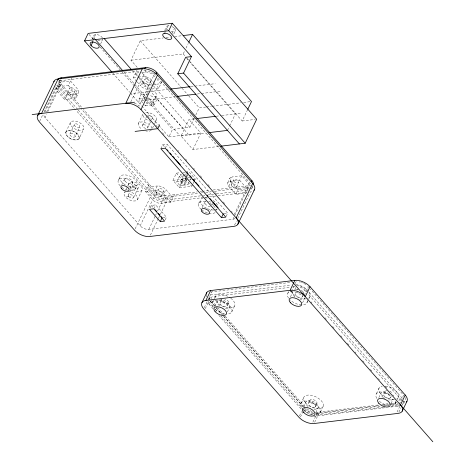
<?xml version="1.0" encoding="UTF-8"?>
<svg xmlns="http://www.w3.org/2000/svg" width="465" height="465" viewBox="0 0 465 465"><rect width="100%" height="100%" fill="white"/><g stroke="black" fill="none" stroke-linecap="round" stroke-linejoin="round"><path stroke-width="0.35" stroke-dasharray="2.33 1.74" d="M79.201 138.46C79.573 127.445 55.149 129.043 70.901 138.791C88.681 144.685 73.47 124.574 65.803 132.24C65.681 137.809 74.981 142.47 79.201 138.46L83.799 128.863M154.618 123.754L156.461 119.918L156.182 117.686A7.399 3.854 25.6 0 0 152.66 114.169L149.16 112.629L145.266 112.356M39.676 121.208L42.792 114.704M44.041 112.106L55.887 87.379A11.683 6.086 25.6 0 1 55.114 86.409M58.206 81.183A8.765 4.569 25.6 0 1 59.729 80.794L60.59 78.992M44.96 112.001L60.113 80.375M77.672 109.432L58.061 87.118L59.503 84.119A8.765 4.569 25.6 0 1 58.137 81.939M46.581 112.077L62.357 79.149M234.965 218.393A6.62 3.453 25.6 0 1 232.988 219.248L148.788 229.408A6.62 3.453 25.6 0 1 140.174 225.821L45.006 117.506L46.57 114.251M47.819 111.641L61.095 83.927A6.62 3.453 25.6 0 1 60.746 79.695M76.382 93.895L66.797 95.046L59.66 86.926A6.62 3.453 25.6 0 1 60.921 82.148L70.5 80.991L77.638 89.111A6.62 3.453 25.6 0 1 76.382 93.895L74.226 98.388L64.641 99.545L57.503 91.425A6.62 3.453 25.6 0 1 58.764 86.641L68.343 85.484L71.936 77.992M92.262 38.99L94.058 35.241M67.733 92.709L69.889 88.21M91.977 42.059L92.576 40.81M92.878 40.188L95.569 34.567L94.755 33.637M64.641 99.545L68.233 92.053M93.75 39.944L94.651 38.066L92.459 38.333M72.854 95.488L75.005 90.995M74.226 98.388A6.62 3.453 25.6 0 0 75.481 93.61L77.638 89.111M100.667 43.797L102.759 39.42A4.871 2.534 25.6 0 1 97.743 40.17M76.469 97.162L78.626 92.663M65.827 132.118L70.424 122.528M69.93 133.937L74.528 124.341M75.097 136.646A2.924 1.523 25.6 0 0 71.947 133.502A2.924 1.523 25.6 0 0 70.494 135.722A2.924 1.523 25.6 0 0 75.097 136.646L79.689 127.05A2.924 1.523 25.6 0 0 76.545 123.905A2.924 1.523 25.6 0 0 75.092 126.125A2.924 1.523 25.6 0 0 79.689 127.05M137.198 67.32L130.967 60.229L140.302 40.74L163.215 37.979M136.716 81.433L133.385 77.643L136.977 70.145M164.662 30.527L166.453 26.784M130.781 101.916L146.556 68.989M164.581 33.317L165.174 32.068M165.476 31.446L168.167 25.819L167.348 24.883M142.674 81.265A6.62 3.453 25.6 0 0 151.288 84.857L149.131 89.356A6.62 3.453 25.6 0 1 140.523 85.763L142.674 81.265L139.343 77.475M142.889 83.712L145.045 79.213M142.767 102.73L139.058 98.51L141.93 92.512M172.056 33.439L174.451 28.441L176.107 28.237M148.103 86.345L150.253 81.846M155.171 72.581L139.082 106.159A6.62 3.453 25.6 0 0 134.234 103.073M173.753 34.09L175.247 30.963M144.539 98.865L148.132 91.373M144.621 104.84L145.545 105.898L148.422 99.899M138.338 123.551L142.935 113.96A7.399 3.854 25.6 0 0 150.236 121.249M151.869 89.024L158.716 88.199L162.308 80.701M151.468 104.276L155.054 96.784L182.646 128.183M142.435 125.347L146.725 116.39M153.014 103.567L156.606 96.075M145.545 105.898L154.258 104.846L157.129 98.847M118.453 180.095L120.173 176.497M147.765 127.724L151.137 120.685M151.445 120.046L152.363 118.127M130.967 60.229L183.227 53.923L184.785 50.679M186.029 48.081L188.209 43.53M121.859 184.634L124.55 179.013M152.474 128.235L154.316 124.393M124.411 192.853L127.474 186.459M127.782 185.82L129.008 183.256M129.938 188.499L132.635 182.879M128.253 195.184L132.851 185.587M135.286 188.993L137.012 185.395M133.629 197.422L138.227 187.831M160.907 148.719L162.773 144.818L167.127 144.295L227.693 213.22L226.135 216.469M137.471 199.758L142.069 190.162A7.399 3.854 25.6 0 0 134.147 182.193A7.399 3.854 25.6 0 0 130.398 187.779A7.399 3.854 25.6 0 0 142.069 190.162M158.914 125.55L168.894 136.908L172.486 129.41L189.906 127.311L194.265 118.215M165.261 148.19L167.127 144.295M174.462 194.672L170.87 202.165L161.285 203.321A6.62 3.453 25.6 0 1 152.671 199.735L145.533 191.609L149.126 184.117M135.158 228.873L151.055 195.689L75.969 110.24M218.66 146.44L192.934 149.544L181.036 136.007L188.935 119.517L194.655 118.825M145.533 191.609L155.118 190.452L157.275 185.959A6.62 3.453 25.6 0 1 165.883 189.546L173.021 197.672L163.442 198.822A6.62 3.453 25.6 0 1 154.828 195.236L147.69 187.11L157.275 185.959M200.613 195.841L164.633 200.177A8.765 4.569 25.6 0 1 153.229 195.428L154.671 192.429L81.02 108.612M140.174 225.821L156.263 192.237L83.549 109.484M156.089 193.609L158.24 189.11M150.067 208.018L151.311 205.42L155.665 204.891L166.482 217.202L164.616 221.096M195.823 114.965L199.247 107.822L205.687 107.043M153.799 208.791L155.665 204.891M161.431 195.951L163.581 191.458M170.87 202.165L163.732 194.044L165.883 189.546M148.788 229.408L155.351 215.714M155.665 215.063L156.287 213.755M157.536 211.151L164.877 195.829L197.329 191.911M192.725 184.28L191.783 186.244L179.444 187.732L172.957 180.344L176.404 173.149L180.519 172.655M164.633 200.177L166.069 197.183L198.45 193.271M150.358 235.203L158.147 218.939M158.46 218.288L160.018 215.039M160.332 214.388L166.255 202.025L204.397 197.422M187.006 177.996L183.559 185.192L180.002 185.622L176.752 181.931L180.205 174.735L181.623 174.561M192.934 149.544L200.834 133.054L188.935 119.517M176.752 181.931L180.31 181.501L183.756 174.305M188.924 182.699L187.982 184.657L184.425 185.087L181.181 181.397L184.314 174.852M180.002 185.622L183.448 178.426L185.582 178.171M179.444 187.732L182.89 180.536L187.006 180.036M172.957 180.344L185.297 178.856L186.232 176.892M186.546 176.241L187.174 174.933M181.181 181.397L184.739 180.966L186.622 177.043M186.936 176.386L188.186 173.77L184.628 174.201L187.412 177.363M184.425 185.087L187.564 178.548M190.179 180.077L191.429 177.461M193.039 183.623L194.289 181.007M194.603 180.356L195.23 179.048L188.744 171.661L186 171.992M227.49 130.403L229.315 126.596M229.617 125.963L235.395 113.908L189.929 62.165M198.607 203.501L200.334 199.904M189.941 61.56L242.172 121.005L247.461 109.961M202.188 207.774L204.885 202.153M210.401 211.302L211.598 208.808M227.78 182.646L229.937 178.147M247.095 192.62A6.62 3.453 25.6 0 1 245.485 193.167L235.906 194.324L228.768 186.198A6.62 3.453 25.6 0 1 230.03 181.42L232.18 176.921L241.765 175.764L248.903 183.89A6.62 3.453 25.6 0 1 250.077 186.058M216.492 210.331L217.068 209.134M228.768 186.198L230.925 181.699A6.62 3.453 25.6 0 1 232.18 176.921M231.274 184.588L233.424 180.089M230.03 181.42L239.609 180.263L242.625 173.962M236.644 186.825L238.801 182.332M235.906 194.324L239.498 186.825M234.25 214.47L250.339 180.891M232.988 219.248L249.077 185.669A6.62 3.453 25.6 0 0 250.687 185.122M251.803 188.395L253.239 185.401M234.558 225.048L236.429 221.142M237.673 218.538L250.455 191.865A11.683 6.086 25.6 0 0 251.536 191.667M204.28 307.638L211.837 291.898L291.003 282.348M209.204 299.169L209.779 297.972M205.28 308.679L208.587 301.785A9.544 4.97 25.6 0 1 207.954 300.989M211.162 298.542L212.023 296.74L289.747 287.364M213.156 308.876L209.326 304.523L210.767 301.523A6.62 3.453 25.6 0 1 210.325 300.971M212.563 302.366L214.005 299.367M214.289 298.768L215.44 296.368M214.894 306.563L217.294 301.547M220.015 302.575L221.45 299.576M227.094 305.825L228.53 302.825A3.894 2.029 25.6 0 0 224.81 298.96M227.408 311.87L229.809 306.853M231.669 312.032L234.54 306.034M287.759 293.305L288.62 291.503M291.299 291.636L294.002 285.992M295.176 283.54L296.036 281.738A9.544 4.97 25.6 0 1 298.059 281.72M290.445 296.815L292.851 291.799M294.787 289.585L296.222 286.585M295.292 293.345L295.868 292.148M304.36 294.258L303.401 293.171L304.837 290.172A6.62 3.453 25.6 0 0 298.391 286.673M302.215 296.908L302.785 295.711M304.313 295.554L308.452 286.911A9.544 4.97 25.6 0 0 307.696 286.132M302.558 302.843L304.656 298.454M306.877 302.948L308.312 299.948M308.597 299.35L309.748 296.955M300.727 403.771L303.604 397.773M303.645 406.654L305.749 402.266M299.448 415.948L301.523 411.618M300.454 416.989L303.157 411.351M311.899 414.89A9.544 4.97 25.6 0 1 303.755 410.095L304.331 408.898M308.632 402.992L310.068 399.993M304.784 412.234L305.935 409.834L304.976 408.747M315.404 406.765L316.839 403.765M315.88 412.507L318.287 407.491M312.864 422.162L317.607 412.269L378.777 404.893M314.648 422.284L318.792 413.623L379.963 406.241M320.432 411.984L323.303 405.986M376.406 393.704L379.277 387.705M378.847 397.581L380.945 393.192M383.788 393.977L385.223 390.984M390.647 397.633L391.222 396.436M391.082 403.434L393.187 399.046M395.157 403.905L396.877 400.307M397.168 399.708L398.028 397.912M398.854 400.882L400.005 398.482L308.185 293.985M390.833 407.044L397.308 406.265L398.174 404.463M399.179 404.492L403.62 395.221L310.364 289.091M397.064 412.007L400.371 405.108M398.848 412.124L400.923 407.793M402.109 405.323L402.992 403.463A11.683 6.086 25.6 0 0 405.027 402.94M403.603 403.341L405.038 400.342M156.461 119.918L154.926 121.353L153.421 121.632M151.305 130.363L148.992 131.235L147.393 131.2A7.399 3.854 25.6 0 1 145.638 130.845M297.123 289.962L297.728 289.718A3.894 2.029 25.6 0 1 298.501 289.643M147.649 115.192L148.178 115.082A2.924 1.523 25.6 0 1 151.95 116.762A2.924 1.523 25.6 0 1 151.212 118.796L150.579 118.778M166.081 37.63L170.376 37.113M174.671 36.596L181.827 35.729M81.23 76.87L82.66 76.696M59.729 80.794L140.331 71.069M138.959 72.732L135.536 73.145L138.866 76.934M141.697 72.401L145.121 71.988A6.62 3.453 25.6 0 1 153.735 75.574L155.159 77.202M133.385 77.643L137.489 77.144M138.175 77.062L142.964 76.487A6.62 3.453 25.6 0 1 151.578 80.073L153.956 82.782M152.66 84.688L160.873 83.7L157.065 79.37M147.963 91.785L131.043 93.825L141.331 105.538M168.568 89.303L150.643 91.466L188.494 134.542M190.795 86.618L215.243 83.671M142.203 94.947L148.103 94.238M139.058 98.51L145.086 97.784M137.53 101.213L144.394 100.388M145.063 100.306L175.055 96.685M197.282 94.006L200.868 93.57M201.583 93.488L221.735 91.053M206.402 106.956L211.418 106.351M212.133 106.264L240.765 102.812M243.631 102.463L250.077 101.69M216.097 116.238L221.096 115.634M221.811 115.547L241.201 113.21M242.172 121.005L255.302 119.418M168.894 136.908L200.834 133.054M181.036 136.007L206.053 132.99M183.256 172.323L185.314 172.073M187.877 177.892L190.011 177.636M189.749 179.705L191.121 179.542M193.858 179.211L195.23 179.048M126.585 196.829L130.938 196.306M200.188 191.568L201.618 191.394M202.333 191.307L210.197 190.359M213.051 190.016L249.077 185.669M201.333 192.929L202.769 192.754M205.652 192.405L211.406 191.714M214.284 191.365L250.269 187.023M203.496 195.492L204.931 195.317M207.809 194.969L213.569 194.277M216.446 193.928L248.833 190.022M205.117 197.334L208.715 196.904M209.436 196.817L217.347 195.864M218.068 195.777L246.857 192.301M162.75 217.649L166.482 217.202M223.956 213.668L227.693 213.22M210.401 294.897L291.003 285.173M292.625 287.021L295.507 286.673M381.655 404.544L390.292 403.504M391.013 403.417L396.767 402.719M315.985 413.246L379.318 405.608M382.916 405.172L388.67 404.48M389.391 404.393L398.028 403.353M384.282 405.724L388.601 405.201M391.478 404.852L397.959 404.073M383.096 407.195L316.171 415.268A9.544 4.97 25.6 0 1 315.194 415.326M391.013 406.241L399.65 405.195M313.829 416.332L385.078 407.741M390.257 395.291L389.362 395.18A3.894 2.029 25.6 0 1 385.223 392.384A3.894 2.029 25.6 0 1 387.049 390.327M167.726 29.818L166.981 29.022A4.871 2.534 25.6 0 1 167.58 25.912L168.504 25.767A4.871 2.534 25.6 0 1 169.585 25.837M183.227 53.923L186.587 57.741M187.064 58.288L189.458 61.014M186.599 58.375L189.453 61.624M140.302 40.74L181.513 87.641M181.995 88.187L188.22 95.278M188.703 95.819L199.247 107.822M157.722 78.108L250.496 183.692A8.765 4.569 25.6 0 1 251.077 184.425M154.432 83.322L158.716 88.199M239.609 180.263L246.746 188.383A6.62 3.453 25.6 0 1 247.967 191.057M141.988 72.773L153.008 85.316M153.491 85.862L189.906 127.311M230.925 181.699L238.063 189.825L247.642 188.668A6.62 3.453 25.6 0 0 249.252 188.122M132.426 70.732L138.657 77.824M139.134 78.37L149.201 89.826M137.192 81.974L140.523 85.763M147.771 97.458L154.258 104.846M124.196 72.325L145.964 97.104M147.248 98.563L179.781 135.594M88.995 34.393L93.895 39.967M100.109 47.041L120.203 69.907M122.115 72.081L134.554 86.24M135.03 86.781L172.486 129.41M402.184 398.22L307.016 289.91A9.544 4.97 25.6 0 0 295.577 284.679M304.837 290.172L306.272 291.805M112.826 73.092L129.607 92.192M141.808 106.078L158.443 125.009M147.69 115.959L149.126 117.587M155.816 125.207L157.251 126.84M162.512 132.827L164.906 135.553M177.816 150.247L178.775 151.334M185.471 158.954L186.901 160.588M193.597 168.208L194.556 169.295M200.293 175.828L202.205 178.002M207.948 184.535L209.86 186.715M215.121 192.702L216.556 194.329M223.246 201.95L224.682 203.583M231.378 211.203L232.337 212.296M311.05 301.878L312.009 302.971M324.919 317.665L326.354 319.298M332.574 326.372L334.486 328.552M340.706 335.625L342.135 337.259M347.396 343.246L349.314 345.419M355.051 351.953L356.004 353.04M362.7 360.66L364.136 362.293M370.355 369.373L371.791 371M378.481 378.62L379.44 379.713M385.177 386.241L387.089 388.42M392.832 394.954L393.785 396.041M162.773 144.818L165.156 147.533M185.297 178.856L191.783 186.244M180.205 174.735L183.448 178.426M184.739 180.966L187.982 184.657M176.404 173.149L182.89 180.536M180.31 181.501L183.559 185.192M68.343 85.484L75.481 93.61M61.095 83.927L81.637 107.305M59.503 84.119L80.544 108.066M78.149 109.978L153.229 195.428M55.887 87.379L75.493 109.694M151.311 205.42L153.665 208.093M211.459 300.419L217.196 306.952M217.678 307.493L224.851 315.659M225.327 316.206L305.191 407.096M210.767 301.523L223.2 315.671M223.677 316.217L304.499 408.2M208.425 298.978L209.86 300.611M210.337 301.157L215.597 307.144M216.08 307.691L221.817 314.218M223.729 316.398L303.593 407.288M208.587 301.785L213.371 307.226M215.283 309.405L217.672 312.125M221.02 315.938L301.843 407.915M302.32 408.462L303.755 410.095M218.893 315.404L301.628 409.566M102.416 37.909L101.812 37.101A4.871 2.534 25.6 0 0 96.47 34.538L95.453 34.567A4.871 2.534 25.6 0 0 94.11 37.351L94.721 38.159M302.047 295.339L302.285 295.804A3.894 2.029 25.6 0 1 298.146 297.083A3.894 2.029 25.6 0 1 295.688 292.956L296.292 292.718A3.894 2.029 25.6 0 1 297.065 292.642M151.956 128.462L151.584 127.282A7.399 3.854 25.6 0 0 148.062 123.766L142.807 121.871L139.872 122.121A7.399 3.854 25.6 0 0 142.133 129.305M166.255 202.025A11.683 6.086 25.6 0 1 151.055 195.689M45.006 117.506A6.62 3.453 25.6 0 1 44.024 113.954M127.858 191.586A7.399 3.854 25.6 0 1 137.774 198.067A7.399 3.854 25.6 0 1 129.351 199.816A7.399 3.854 25.6 0 1 125.195 192.138M170.951 31.637A4.871 2.534 25.6 0 0 174.718 28.725L173.98 27.929A4.871 2.534 25.6 0 0 171.928 26.575M151.625 90.785A4.871 2.534 25.6 0 1 156.49 93.947A4.871 2.534 25.6 0 1 155.24 96.772L154.235 96.819A4.871 2.534 25.6 0 1 149.736 95.075M147.905 92.704A4.871 2.534 25.6 0 1 148.69 90.925M146.144 102.573A4.871 2.534 25.6 0 0 150.648 104.317L152.456 104.015A4.871 2.534 25.6 0 0 151.41 99.865L150.369 99.184A4.871 2.534 25.6 0 0 146.905 98.121M144.313 100.196A4.871 2.534 25.6 0 1 145.097 98.417M252.111 187.226A8.765 4.569 25.6 0 1 250.961 189.296M143.929 70.633A8.765 4.569 25.6 0 1 155.327 75.382M58.061 87.118A8.765 4.569 25.6 0 1 56.503 84.241M399.284 405.404A6.62 3.453 25.6 0 1 397.308 406.265M209.326 304.523A6.62 3.453 25.6 0 1 208.343 300.965M295.461 289.538A6.62 3.453 25.6 0 1 297.751 289.846M302.878 292.63A6.62 3.453 25.6 0 1 303.401 293.171M213.377 307.202A10.712 5.58 25.6 0 1 217.097 300.361A10.712 5.58 25.6 0 1 230.564 306.801A10.712 5.58 25.6 0 1 227.623 314.009M224.456 313.805A10.712 5.58 25.6 0 1 214.906 308.969M307.156 300.448A10.712 5.58 25.6 0 1 302.105 304.964M301.523 304.947A10.712 5.58 25.6 0 1 290.119 299.913M288.585 298.141A10.712 5.58 25.6 0 1 294.328 291.416M395.575 400.946A10.712 5.58 25.6 0 1 391.181 405.625M388.827 405.521A10.712 5.58 25.6 0 1 378.626 400.632M376.784 398.418A10.712 5.58 25.6 0 1 378.4 392.35A10.712 5.58 25.6 0 1 389.129 394.25M301.326 407.055A10.712 5.58 25.6 0 1 306.499 401.063A10.712 5.58 25.6 0 1 319.478 408.101A10.712 5.58 25.6 0 1 315.433 414.716M313.021 414.501A10.712 5.58 25.6 0 1 303.442 409.717M403.672 400.592A9.544 4.97 25.6 0 1 402.69 404.323M207.041 297.03A11.683 6.086 25.6 0 1 206.35 295.147M318.792 413.623A11.683 6.086 25.6 0 1 316.316 413.647M313.567 413.158A11.683 6.086 25.6 0 1 304.517 408.247M400.353 402.719A6.62 3.453 25.6 0 1 399.9 402.969M400.005 398.482A6.62 3.453 25.6 0 1 401.185 400.656M209.587 299.35A6.62 3.453 25.6 0 1 212.023 296.74M313.869 413.466A6.62 3.453 25.6 0 1 305.935 409.834M210.023 298.786A9.544 4.97 25.6 0 1 208.895 297.199M210.953 292.061A9.544 4.97 25.6 0 1 211.837 291.898M317.607 412.269A9.544 4.97 25.6 0 1 315.584 412.286M312.178 411.548A9.544 4.97 25.6 0 1 306.807 408.63M405.108 397.598A9.544 4.97 25.6 0 1 402.69 401.946M299.164 281.871A9.544 4.97 25.6 0 1 300.303 282.121M301.465 282.464A9.544 4.97 25.6 0 1 302.622 282.9M303.755 283.418A9.544 4.97 25.6 0 1 306.836 285.382M120.237 185.919A9.544 4.97 25.6 0 1 121.58 178.514A9.544 4.97 25.6 0 1 134.42 184.221A9.544 4.97 25.6 0 1 130.845 190.633M127.509 190.092A9.544 4.97 25.6 0 1 121.993 187.407M215.121 212.581A9.544 4.97 25.6 0 1 202.159 210.209M201.252 209.477A9.544 4.97 25.6 0 1 198.846 203.071A9.544 4.97 25.6 0 1 206.326 201.886M210.32 203.501A9.544 4.97 25.6 0 1 216.062 209.727M155.118 190.452A6.62 3.453 25.6 0 1 163.732 194.044M166.069 197.183A8.765 4.569 25.6 0 1 154.671 192.429M252.884 185.89A8.765 4.569 25.6 0 1 252.396 186.302M164.877 195.829A6.62 3.453 25.6 0 1 156.263 192.237M228.53 302.825A3.894 2.029 25.6 0 1 223.34 302.599L222.561 302.023A3.894 2.029 25.6 0 1 221.77 299.146M300.995 294.519A3.894 2.029 25.6 0 1 296.99 292.096M301.256 290.393A3.894 2.029 25.6 0 1 303.389 292.16L303.721 292.805A3.894 2.029 25.6 0 1 303.808 293.403M389.815 391.123A3.894 2.029 25.6 0 1 390.664 391.652L391.373 392.262A3.894 2.029 25.6 0 1 392.268 394.134M385.607 386.09A10.712 5.58 25.6 0 1 396.651 391.856A10.712 5.58 25.6 0 1 396.843 398.912M394.587 399.58A10.712 5.58 25.6 0 1 380.858 393.983A10.712 5.58 25.6 0 1 382.207 386.113M308.923 292.113A10.712 5.58 25.6 0 1 307.074 298.728M306.423 298.861A10.712 5.58 25.6 0 1 290.759 290.956M296.583 285.347A10.712 5.58 25.6 0 1 307.382 290.346M230.721 298.175A10.712 5.58 25.6 0 1 230.594 308.004A10.712 5.58 25.6 0 1 215.312 299.431M215.039 297.786A10.712 5.58 25.6 0 1 230.175 297.78M393.035 399.232A6.818 3.551 25.6 0 1 388.496 399.97M384.712 398.493A6.818 3.551 25.6 0 1 383.735 397.854M383.288 397.511A6.818 3.551 25.6 0 1 381.294 392.501A6.818 3.551 25.6 0 1 387.583 392.111M308.086 406.584A6.818 3.551 25.6 0 1 308.231 400.568A6.818 3.551 25.6 0 1 317.903 405.404A6.818 3.551 25.6 0 1 312.753 408.915M305.052 297.612A6.818 3.551 25.6 0 1 299.716 299.222M295.008 296.978A6.818 3.551 25.6 0 1 293.648 291.189M219.567 305.86A6.818 3.551 25.6 0 1 219.829 299.884A6.818 3.551 25.6 0 1 229.466 304.773A6.818 3.551 25.6 0 1 224.217 308.219M210.447 206.751A4.481 2.337 25.6 0 1 205.6 204.263A4.481 2.337 25.6 0 1 205.774 201.264M208.593 201.287A4.481 2.337 25.6 0 1 211.639 202.85M212.377 203.577A4.481 2.337 25.6 0 1 212.778 206.204M125.254 184.803A9.544 4.97 25.6 0 1 122.417 175.078A9.544 4.97 25.6 0 1 136.908 181.815A9.544 4.97 25.6 0 1 128.073 186.116M216.847 208.983A9.544 4.97 25.6 0 1 215.51 209.686M213.731 209.994A9.544 4.97 25.6 0 1 207.047 208.5M206.483 208.227A9.544 4.97 25.6 0 1 200.206 201.775A9.544 4.97 25.6 0 1 204.245 197.84M204.914 197.828A9.544 4.97 25.6 0 1 208.053 198.288M213.104 200.531A9.544 4.97 25.6 0 1 217.457 205.106M316.392 404.12L315.741 404.323A3.894 2.029 25.6 0 1 309.946 401.266A3.894 2.029 25.6 0 1 314.131 399.958A3.894 2.029 25.6 0 1 316.392 404.12M314.956 407.119L314.305 407.323A3.894 2.029 25.6 0 1 308.504 404.259A3.894 2.029 25.6 0 1 312.695 402.957A3.894 2.029 25.6 0 1 314.956 407.119M162.982 192.022L162.454 192.138A2.924 1.523 25.6 0 1 159.152 190.952L158.675 190.476A2.924 1.523 25.6 0 1 159.181 188.453A2.924 1.523 25.6 0 1 162.849 189.767A2.924 1.523 25.6 0 1 162.982 192.022M160.826 196.521L160.297 196.637A2.924 1.523 25.6 0 1 156.996 195.445L156.525 194.975A2.924 1.523 25.6 0 1 157.025 192.952A2.924 1.523 25.6 0 1 160.692 194.265A2.924 1.523 25.6 0 1 160.826 196.521M143.58 124.678L143.051 124.783A2.924 1.523 25.6 0 0 142.668 126.463A2.924 1.523 25.6 0 0 145.289 128.23L146.615 128.392A2.924 1.523 25.6 0 0 147.76 127.085A2.924 1.523 25.6 0 0 145.621 125.097L143.58 124.678M146.347 78.666L145.772 78.73A2.924 1.523 25.6 0 0 145.528 80.858A2.924 1.523 25.6 0 0 149.155 82.386A2.924 1.523 25.6 0 0 150.032 80.526L149.614 80.044A2.924 1.523 25.6 0 0 146.347 78.666M144.191 83.165L143.621 83.229A2.924 1.523 25.6 0 0 143.377 85.357A2.924 1.523 25.6 0 0 146.998 86.885A2.924 1.523 25.6 0 0 147.876 85.025L147.457 84.543A2.924 1.523 25.6 0 0 144.191 83.165M71.285 87.74L70.686 87.775A2.924 1.523 25.6 0 0 69.994 89.501L70.384 89.983A2.924 1.523 25.6 0 0 74.022 91.454A2.924 1.523 25.6 0 0 74.789 89.542A2.924 1.523 25.6 0 0 71.285 87.74M69.128 92.239L68.535 92.273A2.924 1.523 25.6 0 0 67.844 94L68.227 94.482A2.924 1.523 25.6 0 0 71.866 95.953A2.924 1.523 25.6 0 0 72.633 94.04A2.924 1.523 25.6 0 0 69.128 92.239M222.444 301.756L221.59 301.721A3.894 2.029 25.6 0 0 221.125 305.017L221.898 305.598A3.894 2.029 25.6 0 0 227.164 305.563A3.894 2.029 25.6 0 0 222.444 301.756M388.821 398.29L387.926 398.18A3.894 2.029 25.6 0 1 383.666 394.215A3.894 2.029 25.6 0 1 389.228 394.651L389.937 395.262A3.894 2.029 25.6 0 1 388.821 398.29M128.764 196.567A2.924 1.523 25.6 0 0 133.432 197.77A2.924 1.523 25.6 0 0 130.624 194.573A2.924 1.523 25.6 0 0 128.764 196.567M71.244 125.934A7.399 3.854 25.6 0 0 83.154 129.665A7.399 3.854 25.6 0 0 76.934 121.493A7.399 3.854 25.6 0 0 71.244 125.934M133.362 186.971A2.924 1.523 25.6 0 0 138.029 188.18A2.924 1.523 25.6 0 0 135.222 184.977A2.924 1.523 25.6 0 0 133.362 186.971M233.936 181.472A2.924 1.523 25.6 0 0 238.609 182.675A2.924 1.523 25.6 0 0 235.796 179.478A2.924 1.523 25.6 0 0 233.936 181.472M231.779 185.971A2.924 1.523 25.6 0 0 236.453 187.174A2.924 1.523 25.6 0 0 233.639 183.977A2.924 1.523 25.6 0 0 231.779 185.971M305.47 402.841A10.712 5.58 25.6 0 0 322.6 407.259A10.712 5.58 25.6 0 0 312.294 395.535A10.712 5.58 25.6 0 0 305.47 402.841M125.027 181.071A4.481 2.337 25.6 0 0 132.24 183.355A4.481 2.337 25.6 0 0 128.514 178.409A4.481 2.337 25.6 0 0 125.027 181.071"/><path stroke-width="0.7" d="M37.624 115.593L54.143 81.113M58.108 78.945L41.588 113.425A11.683 6.086 25.6 0 0 39.368 121.859L134.536 230.169A11.683 6.086 25.6 0 0 149.73 236.505L233.936 226.35A11.683 6.086 25.6 0 0 236.156 217.911L252.675 183.431L157.507 75.121A11.683 6.086 25.6 0 0 142.307 68.785L58.108 78.945A11.683 6.086 25.6 0 0 53.847 81.852M60.59 78.992L61.165 77.795L145.365 67.634A8.765 4.569 25.6 0 1 156.769 72.383L251.937 180.699A8.765 4.569 25.6 0 1 253.46 184.843M111.867 72.005L84.543 40.903L88.135 33.41L172.335 23.25L256.686 119.255L245.195 143.237L220.805 146.179M91.059 45.564L92.855 41.815M142.307 68.785L125.788 103.271A11.683 6.086 25.6 0 1 140.988 109.601L432.834 441.75M144.789 68.837L145.365 67.634M84.543 40.903L168.743 30.748L172.335 23.25M155.903 74.185L156.769 72.383M140.988 109.601L157.507 75.121M188.831 42.234L192.568 34.433L251.507 101.515L247.769 109.31M177.746 73.784L185.645 57.294L191.452 56.591L183.553 73.081L177.746 73.784L239.388 143.941M159.617 124.783L157.751 128.677L135.1 131.409M160.256 221.625L164.616 221.096L153.799 208.791L149.445 209.314L160.256 221.625L162.128 217.725L161.186 216.655M221.468 217.643L225.821 217.114L165.261 148.19L160.907 148.719L221.468 217.643L223.334 213.743M251.362 181.896L251.937 180.699M237.894 224.182L254.413 189.703M201.944 302.605L206.687 292.712M405.218 395.029L400.475 404.922A11.683 6.086 25.6 0 1 398.255 413.362L314.055 423.516A11.683 6.086 25.6 0 1 298.856 417.186L203.687 308.876A11.683 6.086 25.6 0 1 205.908 300.437L210.651 290.544L294.851 280.383A11.683 6.086 25.6 0 1 310.05 286.719L405.218 395.029A11.683 6.086 25.6 0 1 406.48 401.952M205.908 300.437L290.108 290.282L294.851 280.383M310.05 286.719L305.307 296.612A11.683 6.086 25.6 0 0 290.108 290.282M402.213 411.194L406.956 401.301M183.262 35.561L192.568 34.433M170.719 89.042L190.08 86.705M177.206 96.429L195.852 94.18M32.166 114.564L134.495 102.219M196.8 118.563L215.382 116.326M208.907 132.641L227.49 130.403M168.743 30.748L191.452 56.591M183.553 73.081L245.195 143.237M104.137 38.537L131.467 69.64M95.43 39.589L122.754 70.692M167.063 149.707L168.016 150.788M169.928 152.962L171.358 154.589M172.788 156.217L174.695 158.391M175.648 159.472L180.42 164.901M187.093 172.498L188.046 173.584M189.953 175.753L191.382 177.38M192.818 179.013L194.725 181.181M195.678 182.268L199.014 186.064M207.123 195.294L208.076 196.375M209.982 198.549L211.889 200.717M212.842 201.804L218.091 207.774M155.072 209.698L156.484 211.302M158.367 213.447L159.774 215.051M252.675 183.431A11.683 6.086 25.6 0 1 253.942 190.354M206.274 294.264A11.683 6.086 25.6 0 1 210.651 290.544M58.195 79.416A8.765 4.569 25.6 0 1 61.165 77.795M164.912 33.265L163.988 33.41A4.871 2.534 25.6 0 0 163.395 36.514L164.133 37.316A4.871 2.534 25.6 0 0 170.097 39.426A4.871 2.534 25.6 0 0 171.126 36.224L170.388 35.427A4.871 2.534 25.6 0 0 164.912 33.265M92.878 42.03L91.861 42.065A4.871 2.534 25.6 0 0 90.518 44.843L91.128 45.657A4.871 2.534 25.6 0 0 96.999 48.232A4.871 2.534 25.6 0 0 98.83 45.407L98.22 44.599A4.871 2.534 25.6 0 0 92.878 42.03M202.008 211.755A4.481 2.337 25.6 0 0 209.186 213.702A4.481 2.337 25.6 0 0 205.001 208.785A4.481 2.337 25.6 0 0 202.008 211.755M121.435 188.563A4.481 2.337 25.6 0 0 128.648 190.853A4.481 2.337 25.6 0 0 124.922 185.907A4.481 2.337 25.6 0 0 121.435 188.563M215.126 311.66A6.818 3.551 25.6 0 0 226.037 314.549A6.818 3.551 25.6 0 0 219.585 307.08A6.818 3.551 25.6 0 0 215.126 311.66M290.509 302.791A6.818 3.551 25.6 0 0 301.355 305.348A6.818 3.551 25.6 0 0 294.485 297.931A6.818 3.551 25.6 0 0 290.509 302.791M378.83 403.318A6.818 3.551 25.6 0 0 389.734 406.125A6.818 3.551 25.6 0 0 383.177 398.668A6.818 3.551 25.6 0 0 378.83 403.318M303.633 412.385A6.818 3.551 25.6 0 0 314.532 415.199A6.818 3.551 25.6 0 0 307.975 407.735A6.818 3.551 25.6 0 0 303.633 412.385"/></g></svg>
